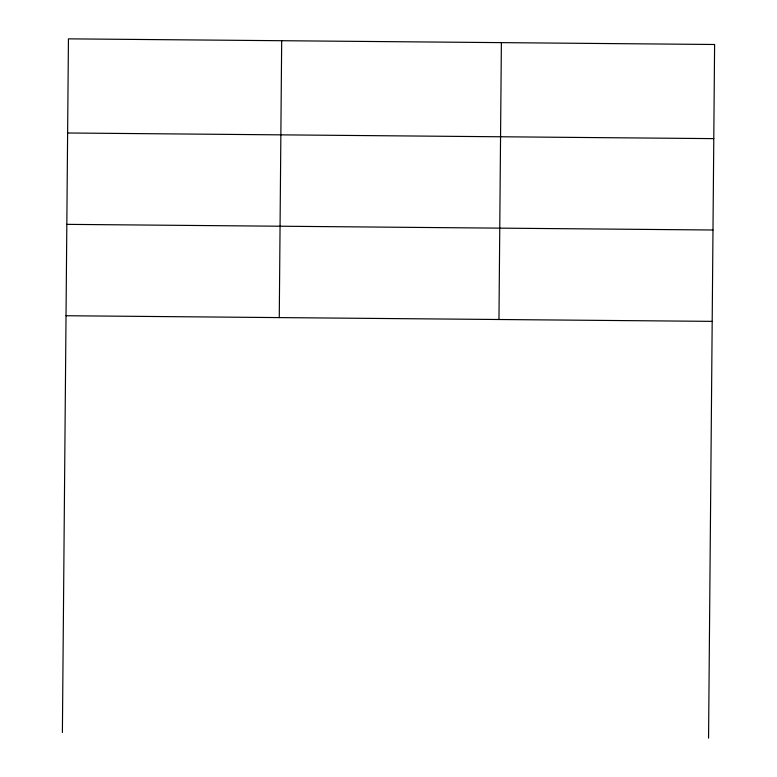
<?xml version="1.0" encoding="UTF-8"?>
<svg xmlns="http://www.w3.org/2000/svg" width="777" height="777" viewBox="0 0 777 777"><rect width="100%" height="100%" fill="white"/><g stroke="black" fill="none" stroke-linecap="round" stroke-linejoin="round"><path stroke-width="1.17" d="M62.393 732.507L68.444 38.85L714.607 44.493L708.556 738.15M279.264 317.589L281.682 40.715M498.96 319.512L501.379 42.628M67.628 132.993L713.791 138.627M66.822 224.359L712.985 230.002M66.026 315.734L712.188 321.367"/></g></svg>
